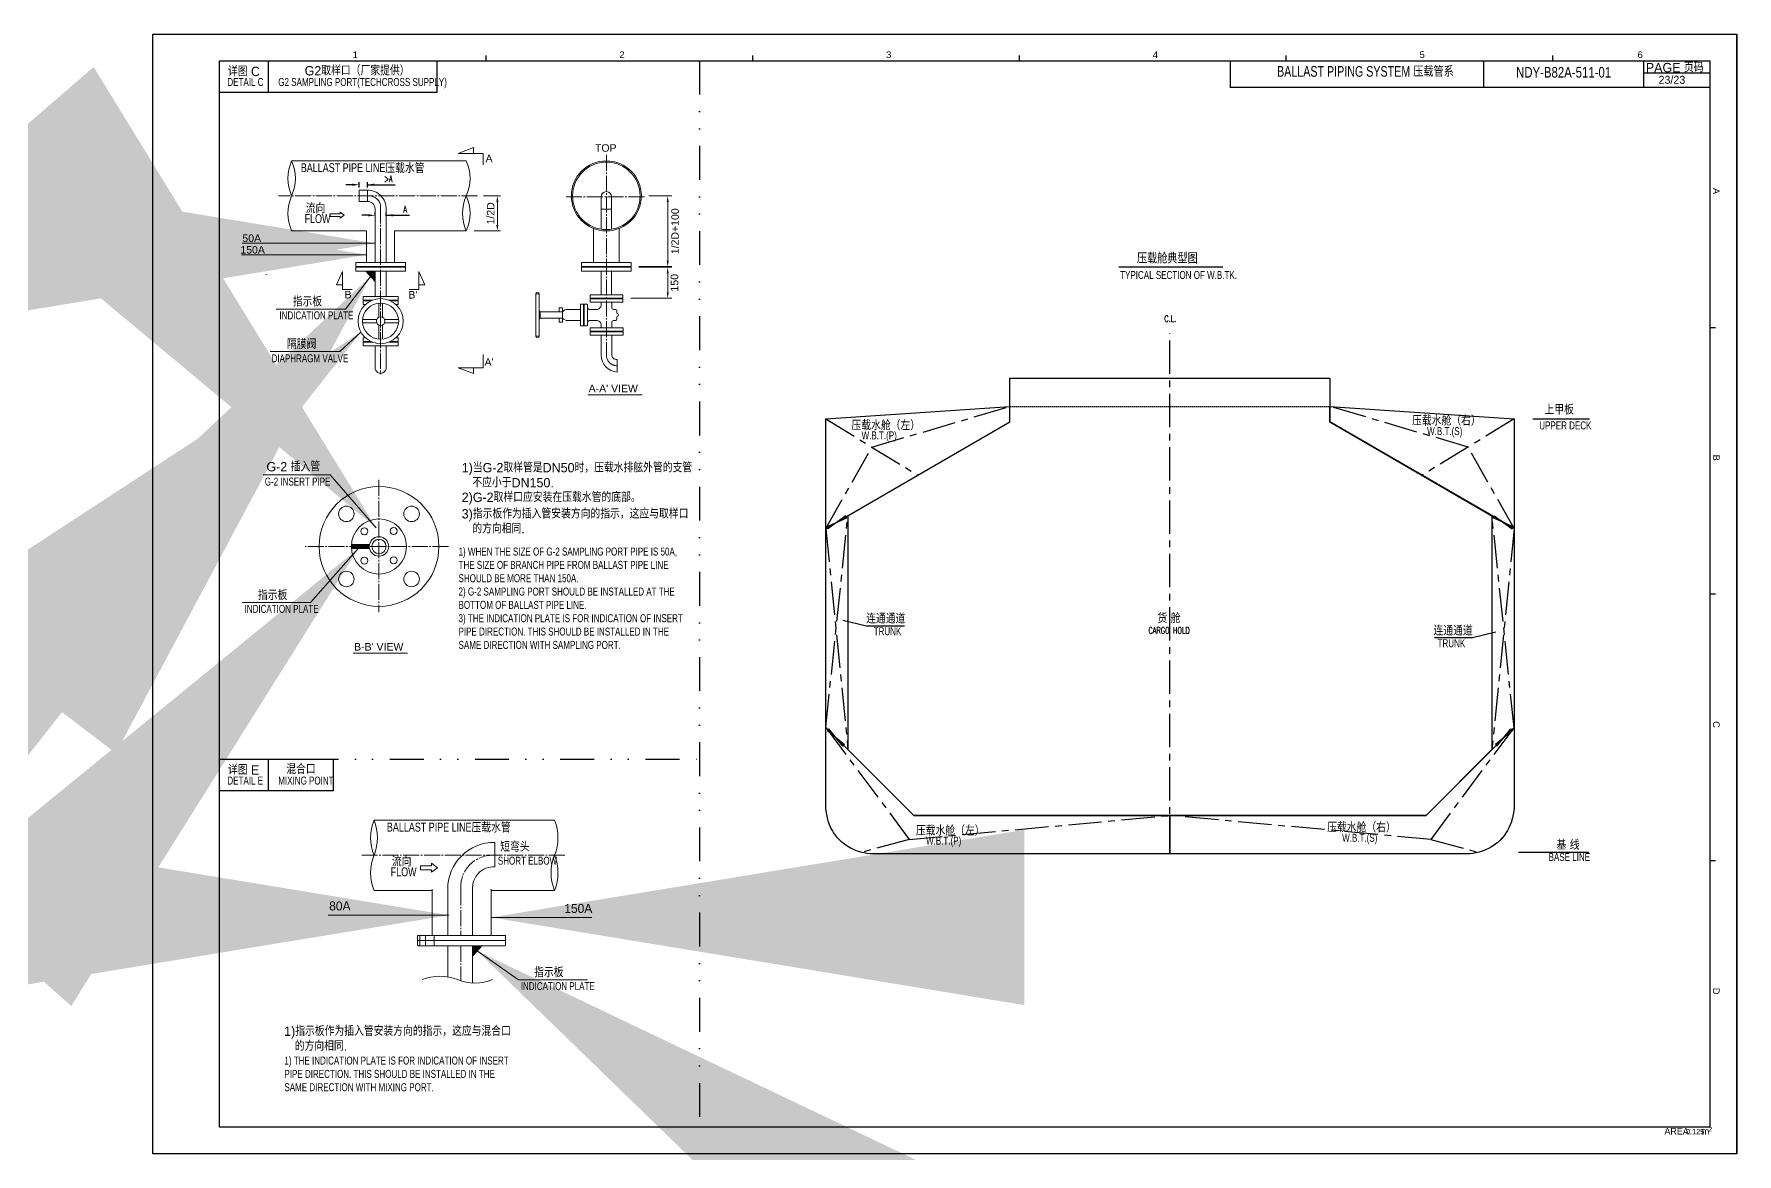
# Model space of a CAD drawing. Header units: inches. Extents: x 10682 to 13289, y -2771 to -1885.
# Drawn here: x 12651 to 13289, y -2305 to -1885 of the extents above; entities that cross this region are included whole.
import ezdxf
from ezdxf.enums import TextEntityAlignment as Align

# ---------------------------------------------------------------- set-up
doc = ezdxf.new("R2010")
doc.units = ezdxf.units.IN
doc.header["$MEASUREMENT"] = 0
for name, pattern in [('C', [26, 20, -2, 2, -2]), ('C_DASHED_L', [0.375, 0.25, -0.125]), ('CENTER', [2, 1.25, -0.25, 0.25, -0.25]), ('DIVIDE', [31.75, 12.7, -6.35, 0, -6.35, 0, -6.35])]:
    doc.linetypes.add(name, pattern=pattern)
for name, color, linetype in [('0.3 Text', 7, 'Continuous'), ('Backdrop', 9, 'Continuous'), ('PIPE', 7, 'Continuous'), ('text', 2, 'Continuous'), ('Text E', 7, 'Continuous'), ('粗实线', 3, 'Continuous'), ('细实线', 7, 'Continuous')]:
    doc.layers.add(name, color=color, linetype=linetype)
for name, color, linetype, lineweight in [('0.5 Dim', 1, 'Continuous', 9), ('1.1 Y_Pipe', 7, 'Continuous', 13), ('1.9 Arrow', 1, 'Continuous', 9)]:
    doc.layers.add(name, color=color, linetype=linetype, lineweight=lineweight)
doc.layers.add('2.2 Ballast water line', color=7, linetype='Continuous', true_color=0x1b21e4)
doc.styles.add('HZDX', font='romans.shx', dxfattribs={"width": 0.9, "bigfont": 'HZDX.SHX'})
doc.styles.add('SimSun', font='Simtxt.shx', dxfattribs={"width": 0.75, "bigfont": 'HZDX.SHX'})
doc.styles.add('st1', font='short.shx', dxfattribs={"bigfont": 'hzdxf.shx'})
doc.styles.get("Standard").update_dxf_attribs({"font": 'arial.ttf'})
doc.styles.add('Sumec', font='Romans', dxfattribs={"width": 0.7, "bigfont": 'hzD.shx'})
doc.dimstyles.new('Iso-1', dxfattribs={"dimtxt": 2.5, "dimasz": 2.5, "dimexe": 1, "dimexo": 1, "dimgap": 1, "dimtad": 1, "dimdec": 0, "dimzin": 0, "dimdsep": 46, "dimtxsty": 'Sumec', "dimcen": 0, "dimclrd": 1, "dimclre": 1, "dimclrt": 4, "dimadec": 0, "dimazin": 0, "dimtfac": 1, "dimtdec": 4, "dimtix": 1, "dimtofl": 0, "dimtmove": 1, "dimatfit": 3, "dimfxl": 0, "dimtolj": 1, "dimtzin": 0, "dimlwd": -1, "dimlwe": -1, "dimarcsym": 0})
doc.dimstyles.new('TC50', dxfattribs={"dimtxt": 250, "dimasz": 200, "dimexe": 100, "dimexo": 100, "dimgap": 100, "dimtad": 1, "dimtoh": 1, "dimdec": 0, "dimrnd": 0.0005, "dimzin": 9, "dimdsep": 46, "dimtxsty": 'Standard', "dimcen": -3.5, "dimclrd": 1, "dimclre": 1, "dimazin": 2, "dimtfac": 0.6, "dimtdec": 0, "dimtmove": 0, "dimatfit": 3, "dimfxl": 0, "dimtolj": 1, "dimlwd": 15, "dimlwe": 15, "dimarcsym": 0})
pattern_1 = [(45, (-71548.5411119, -10297.8831283), (-0.00104892630653, 0.00104892630653), [])]

# ---------------------------------------------------------------- blocks, each defined once
blk = doc.blocks.new('*D71')
at = {"color": 1, "transparency": 16777216}
for p, q in [((12775.86, -1952.62), (12773.36, -1952.62)), ((12778.36, -1952.81), (12778.36, -1951.62)), ((12782.57, -1952.81), (12782.57, -1951.62)), ((12782.57, -1952.62), (12791.31, -1952.62)), ((12785.07, -1952.62), (12787.57, -1952.62))]:
    blk.add_line(p, q, dxfattribs=at)
for points in [[(12775.86, -1953.04), (12775.86, -1952.2), (12778.36, -1952.62)], [(12785.07, -1952.2), (12785.07, -1953.04), (12782.57, -1952.62)]]:
    blk.add_solid(points, dxfattribs=at)
at = {"layer": 'Defpoints', "color": 0, "transparency": 16777216}
for p in [(12782.57, -1952.62), (12778.36, -1953.81), (12782.57, -1953.81)]:
    blk.add_point(p, dxfattribs=at)
at = {"color": 4, "transparency": 16777216, "insert": (12789.64, -1950.37), "char_height": 2.5, "attachment_point": 5, "style": 'Sumec'}
blk.add_mtext('\\A1;\\A1;A', dxfattribs=at)
blk = doc.blocks.new('*D72')
at = {"color": 1, "transparency": 16777216}
for p, q in [((12772.38, -1942.22), (12772.38, -1940.15)), ((12775.59, -1942.22), (12775.59, -1940.15)), ((12769.88, -1941.15), (12767.38, -1941.15)), ((12775.59, -1941.15), (12785.89, -1941.15)), ((12778.09, -1941.15), (12780.59, -1941.15))]:
    blk.add_line(p, q, dxfattribs=at)
for points in [[(12769.88, -1941.56), (12769.88, -1940.73), (12772.38, -1941.15)], [(12778.09, -1940.73), (12778.09, -1941.56), (12775.59, -1941.15)]]:
    blk.add_solid(points, dxfattribs=at)
at = {"layer": 'Defpoints', "color": 0, "transparency": 16777216}
for p in [(12772.38, -1943.22), (12775.59, -1941.15), (12775.59, -1943.22)]:
    blk.add_point(p, dxfattribs=at)
at = {"color": 4, "transparency": 16777216, "insert": (12783.34, -1938.9), "char_height": 2.5, "attachment_point": 5, "style": 'Sumec'}
blk.add_mtext('\\A1;\\A1;>A', dxfattribs=at)
blk = doc.blocks.new('A2')
for p, q in [((0, 0), (0, 420)), ((0, 420), (594, 420)), ((594, 0), (594, 420)), ((125, 410), (125, 412)), ((225, 410), (225, 412)), ((325, 410), (325, 412)), ((425, 410), (425, 412)), ((525, 410), (525, 412)), ((584, 310), (586, 310)), ((584, 210), (586, 210)), ((584, 110), (586, 110)), ((594, 0), (0, 0))]:
    blk.add_line(p, q)
at = {"color": 5}
for p, q in [((25, 10), (25, 410)), ((25, 410), (584, 410)), ((584, 10), (584, 410)), ((584, 10), (25, 10))]:
    blk.add_line(p, q, dxfattribs=at)
for s, p in [('1', (75, 411)), ('2', (175, 411)), ('3', (275, 411)), ('4', (375, 411)), ('5', (475, 411)), ('6', (556.75, 411))]:
    blk.add_text(s, height=2.5).set_placement(p)
for s, p in [('A', (585, 362.28)), ('B', (585, 262.28)), ('C', (585, 162.28)), ('D', (585, 62.28))]:
    blk.add_text(s, height=2.5, rotation=270).set_placement(p)
at = {"color": 2, "style": 'st1'}
for s, height, p in [('AREA:', 2.5, (566.82, 7.28)), ('m', 2.5, (580.81, 7.28)), ('2', 1.8, (583.31, 8.34))]:
    blk.add_text(s, height=height, dxfattribs=at).set_placement(p)
at = {"color": 0, "style": 'st1'}
blk.add_text('0.125', height=2, dxfattribs=at).set_placement((574.85, 7.36))
blk = doc.blocks.new('A3图框')
at = {"ltscale": 5}
blk.add_lwpolyline([(-562.29, -4946.17), (31.71, -4946.17), (31.71, -5366.17), (-562.29, -5366.17)], close=True, dxfattribs=at)
at = {"layer": '粗实线', "color": 5, "const_width": 0.5}
for points in [[(-158.29, -4956.17), (-158.29, -4966.17), (21.71, -4966.17)], [(-63.29, -4956.17), (-63.29, -4966.17)], [(-3.29, -4956.17), (-3.29, -4966.17)]]:
    blk.add_lwpolyline(points, dxfattribs=at)
at = {"layer": '细实线'}
blk.add_line((-3.29, -4960.78), (21.71, -4960.78), dxfattribs=at)
at = {"color": 2}
blk.add_blockref('A2', (-562.29, -5366.17), dxfattribs=at)
blk.add_blockref('A2', (-562.29, -5366.17), dxfattribs=at)
at = {"color": 7, "insert": (-140.73, -4958.18), "char_height": 4, "width": 78.5836, "attachment_point": 1, "style": 'SimSun'}
blk.add_mtext('BALLAST PIPING SYSTEM {\\W1;压载管系}', dxfattribs=at)
at = {"layer": 'text', "color": 7, "style": 'SimSun', "width": 0.8}
blk.add_text('NDY-B82A-511-01', height=4, dxfattribs=at).set_placement((-33.29, -4960.52), align=Align.MIDDLE_CENTER)
at = {"layer": 'text', "color": 7, "style": 'SimSun'}
blk.add_text('PAGE 页码', height=3.5, dxfattribs=at).set_placement((8.37, -4958.57), align=Align.MIDDLE)
blk = doc.blocks.new('wbs trunk sect.')
at = {"layer": 'Backdrop', "linetype": 'CENTER', "ltscale": 5}
for p, q in [((13521.59, -2127.88), (13521.59, -2030.27)), ((13457.07, -2046.28), (13474.33, -2056.88)), ((13586.11, -2046.28), (13568.85, -2056.88)), ((13457.07, -2104.16), (13461.21, -2064.47)), ((13586.11, -2104.16), (13581.96, -2064.47)), ((13457.07, -2066.88), (13461.21, -2108.3)), ((13586.11, -2066.88), (13581.96, -2108.3)), ((13472.67, -2125.15), (13463.76, -2127.59)), ((13570.5, -2125.15), (13579.41, -2127.59))]:
    blk.add_line(p, q, dxfattribs=at)
at = {"layer": 'Backdrop', "linetype": 'C_DASHED_L'}
blk.add_line((13491.59, -2043.98), (13551.59, -2043.98), dxfattribs=at)
at = {"layer": 'Backdrop'}
for p, q in [((13461.21, -2064.47), (13461.21, -2108.3)), ((13581.96, -2064.47), (13581.96, -2108.3))]:
    blk.add_line(p, q, dxfattribs=at)
for points in [[(13491.59, -2043.98), (13491.59, -2038.68), (13521.59, -2038.68), (13521.59, -2038.68), (13551.59, -2038.68), (13551.59, -2043.98), (13586.11, -2046.28), (13586.11, -2118.64), (13586.09, -2119.27), (13586.03, -2119.88), (13585.94, -2120.5), (13585.81, -2121.12), (13585.65, -2121.73), (13585.6, -2121.88), (13585.39, -2122.44), (13585.14, -2122.98), (13584.86, -2123.51), (13584.64, -2123.88), (13584.3, -2124.36), (13583.93, -2124.83), (13583.88, -2124.88), (13583.47, -2125.31), (13583.03, -2125.72), (13582.84, -2125.88), (13582.36, -2126.24), (13581.86, -2126.57), (13581.33, -2126.87), (13581.31, -2126.88), (13580.76, -2127.14), (13580.19, -2127.36), (13580.14, -2127.38), (13579.55, -2127.56), (13579.28, -2127.63), (13578.99, -2127.69), (13578.39, -2127.79), (13577.78, -2127.86), (13577.16, -2127.88), (13521.59, -2127.88), (13466.01, -2127.88), (13465.39, -2127.86), (13464.78, -2127.79), (13464.18, -2127.69), (13463.89, -2127.63), (13463.62, -2127.56), (13463.03, -2127.38), (13462.98, -2127.36), (13462.41, -2127.14), (13461.86, -2126.88), (13461.84, -2126.87), (13461.31, -2126.57), (13460.81, -2126.24), (13460.33, -2125.88), (13460.14, -2125.72), (13459.7, -2125.31), (13459.29, -2124.88), (13459.24, -2124.83), (13458.87, -2124.36), (13458.53, -2123.88), (13458.31, -2123.51), (13458.03, -2122.98), (13457.78, -2122.44), (13457.57, -2121.88), (13457.52, -2121.73), (13457.36, -2121.12), (13457.23, -2120.5), (13457.14, -2119.88), (13457.08, -2119.27), (13457.07, -2118.64), (13457.07, -2046.28), (13491.59, -2043.98)], [(13491.59, -2043.98), (13491.59, -2038.68), (13521.59, -2038.68), (13521.59, -2038.68), (13551.59, -2038.68), (13551.59, -2043.98), (13551.59, -2046.88), (13581.96, -2064.47)], [(13457.07, -2066.88), (13491.59, -2046.88), (13491.59, -2043.98)], [(13586.11, -2066.88), (13551.59, -2046.88), (13551.59, -2043.98), (13586.11, -2046.28), (13586.11, -2066.88)], [(13457.12, -2104.21), (13457.07, -2104.16), (13457.07, -2066.88), (13457.07, -2066.88)], [(13586.11, -2066.88), (13586.11, -2066.88), (13586.11, -2104.16), (13586.05, -2104.21), (13586.05, -2104.21)], [(13521.59, -2127.88), (13466.01, -2127.88), (13465.39, -2127.86), (13464.78, -2127.79), (13464.18, -2127.69), (13463.89, -2127.63), (13463.62, -2127.56), (13463.03, -2127.38), (13462.98, -2127.36), (13462.41, -2127.14), (13461.86, -2126.88), (13461.84, -2126.87), (13461.31, -2126.57), (13460.81, -2126.24), (13460.33, -2125.88), (13460.14, -2125.72), (13459.7, -2125.31), (13459.29, -2124.88), (13459.24, -2124.83), (13458.87, -2124.36), (13458.53, -2123.88), (13458.31, -2123.51), (13458.03, -2122.98), (13457.78, -2122.44), (13457.57, -2121.88), (13457.52, -2121.73), (13457.36, -2121.12), (13457.23, -2120.5), (13457.14, -2119.88), (13457.08, -2119.27), (13457.07, -2118.64), (13457.07, -2104.16), (13457.12, -2104.21), (13457.12, -2104.21)], [(13457.07, -2104.16), (13473.59, -2120.68), (13521.59, -2120.68), (13521.59, -2127.88)], [(13521.59, -2127.88), (13521.59, -2120.68), (13569.59, -2120.68), (13586.11, -2104.16)], [(13586.05, -2104.21), (13586.11, -2104.16), (13586.11, -2118.64), (13586.09, -2119.27), (13586.03, -2119.88), (13585.94, -2120.5), (13585.81, -2121.12), (13585.65, -2121.73), (13585.6, -2121.88), (13585.39, -2122.44), (13585.14, -2122.98), (13584.86, -2123.51), (13584.64, -2123.88), (13584.3, -2124.36), (13583.93, -2124.83), (13583.88, -2124.88), (13583.47, -2125.31), (13583.03, -2125.72), (13582.84, -2125.88), (13582.36, -2126.24), (13581.86, -2126.57), (13581.33, -2126.87), (13581.31, -2126.88), (13580.76, -2127.14), (13580.19, -2127.36), (13580.14, -2127.38), (13579.55, -2127.56), (13579.28, -2127.63), (13578.99, -2127.69), (13578.39, -2127.79), (13577.78, -2127.86), (13577.16, -2127.88), (13521.59, -2127.88)], [(13581.96, -2108.3), (13569.59, -2120.68), (13521.59, -2120.68), (13473.59, -2120.68), (13461.21, -2108.3)]]:
    blk.add_lwpolyline(points, dxfattribs=at)
at = {"layer": 'Backdrop', "linetype": 'CENTER', "ltscale": 5}
for points in [[(13457.07, -2066.88), (13465.7, -2051.58), (13491.59, -2043.98)], [(13586.11, -2066.88), (13577.48, -2051.58), (13551.59, -2043.98)], [(13457.07, -2104.16), (13457.07, -2104.16), (13457.12, -2104.21), (13472.67, -2125.15), (13521.59, -2120.68)], [(13586.11, -2104.16), (13586.11, -2104.16), (13586.05, -2104.21), (13570.5, -2125.15), (13521.59, -2120.68)]]:
    blk.add_lwpolyline(points, dxfattribs=at)
at = {"layer": 'Backdrop'}
for points in [[(13457.21, -2066.56), (13461, -2064.83), (13460.8, -2064.48), (13457.42, -2066.91)], [(13585.96, -2066.56), (13582.17, -2064.83), (13582.37, -2064.48), (13585.75, -2066.91)], [(13457.36, -2104.74), (13460.58, -2107.38), (13460.29, -2107.67), (13457.65, -2104.45)], [(13585.81, -2104.74), (13582.59, -2107.38), (13582.88, -2107.67), (13585.52, -2104.45)]]:
    blk.add_lwpolyline(points, close=True, dxfattribs=at)

msp = doc.modelspace()

# ---------------------------------------------------------------- hatches: boundary and pattern name
at = {"layer": '1.1 Y_Pipe', "ltscale": 30}
h = msp.add_hatch(dxfattribs=at)
h.set_pattern_fill('ANSI31', color=2, scale=0.011867)
h.set_pattern_definition([(45, (-71383.6877997, -10190.6835288), (-0.00104892630653, 0.00104892630653), [])])
h.paths.add_polyline_path([(12778.36, -1973.6), (12774.89, -1973.6), (12778.36, -1977.5)])
h = msp.add_hatch(dxfattribs=at)
h.set_pattern_fill('ANSI31', color=256, scale=0.011867)
h.set_pattern_definition(pattern_1)
h.paths.add_polyline_path([(12770.5, -2076.02), (12769.72, -2076.02), (12769.72, -2076.81), (12770.5, -2076.81)])
h.paths.add_polyline_path([(12770.5, -2076.81), (12769.72, -2076.81), (12769.72, -2077.6), (12770.5, -2077.6)])
h = msp.add_hatch(dxfattribs=at)
h.set_pattern_fill('ANSI31', color=256, scale=0.011867)
h.set_pattern_definition(pattern_1)
h.paths.add_polyline_path([(12776.29, -2076.02), (12770.5, -2076.02), (12770.5, -2076.81), (12776.2, -2076.81, -0.05456)])
h.paths.add_polyline_path([(12776.2, -2076.81), (12770.5, -2076.81), (12770.5, -2077.6), (12776.29, -2077.6, -0.054677)])
h = msp.add_hatch(dxfattribs=at)
h.set_pattern_fill('ANSI31', color=2, scale=0.011742)
h.set_pattern_definition([(45, (-70788.8274421, -10338.7155031), (-0.001037855978087, 0.001037855978087), [])])
h.paths.add_polyline_path([(12818.36, -2226.57), (12814.92, -2226.57), (12814.92, -2230.43)])

# ---------------------------------------------------------------- linework, layer by layer
at = {"color": 3}
for p, q in [((12738.39, -1906.52), (12738.39, -1894.64)), ((12738.39, -2168.5), (12738.39, -2156.63))]:
    msp.add_line(p, q, dxfattribs=at)
at = {"color": 4, "linetype": 'DIVIDE'}
for p, q in [((12900.01, -1894.64), (12900.01, -2294.64)), ((12720.01, -2156.63), (12900.01, -2156.63))]:
    msp.add_line(p, q, dxfattribs=at)
at = {"color": 7}
msp.add_line((13207.06, -2191.44), (13233.52, -2191.44), dxfattribs=at)
at = {"color": 3}
for points in [[(12720.01, -1894.64), (12801.58, -1894.64), (12801.58, -1906.52), (12720.01, -1906.52)], [(12720.01, -2156.63), (12762.61, -2156.63), (12762.61, -2168.5), (12720.01, -2168.5)]]:
    msp.add_lwpolyline(points, close=True, dxfattribs=at)
at = {"color": 7, "linetype": 'Continuous'}
msp.add_lwpolyline([(13096.27, -1972.07), (13057.21, -1972.07)], dxfattribs=at)
msp.add_lwpolyline([(13212.53, -2028.91), (13233.72, -2028.91)])
at = {"color": 7}
for points in [[(12953.82, -2104.4), (12962.62, -2106.63), (12976.91, -2106.63)], [(13198.64, -2108.9), (13189.83, -2111.13), (13175.55, -2111.13)]]:
    msp.add_lwpolyline(points, dxfattribs=at)
at = {"layer": '0.5 Dim', "linetype": 'C', "ltscale": 0.3}
for p, q in [((12865.09, -1929.95), (12865.1, -2004.96)), ((12816.8, -1945.33), (12742.11, -1945.33)), ((12879.35, -1945.7), (12849.98, -1945.7)), ((12780.46, -1949.63), (12780.46, -2012.16)), ((12779.84, -2051.84), (12779.84, -2101.51)), ((12805.94, -2076.81), (12752.19, -2076.81)), ((12849.54, -2192.63), (12773.41, -2192.63)), ((12810.5, -2226.57), (12810.5, -2239.72))]:
    msp.add_line(p, q, dxfattribs=at)
at = {"layer": '0.5 Dim', "lineweight": 9}
for p, q in [((12819.05, -1945.33), (12825.35, -1945.33)), ((12881.04, -1945.33), (12889.68, -1945.33)), ((12824.22, -1947.59), (12824.22, -1956.19)), ((12888.1, -1947.59), (12888.1, -1969.59)), ((12815.55, -1958.45), (12825.35, -1958.45)), ((12877.24, -1971.84), (12889.68, -1971.84)), ((12877.24, -1972.12), (12889.68, -1972.12)), ((12888.1, -1974.38), (12888.1, -1981.44)), ((12874.28, -1983.69), (12889.68, -1983.69))]:
    msp.add_line(p, q, dxfattribs=at)
at = {"layer": '0.5 Dim', "linetype": 'C', "ltscale": 0.3}
msp.add_lwpolyline([(12823.24, -2192.63, 0.456234), (12810.5, -2205.38), (12810.5, -2222.65)], format="xyb", dxfattribs=at)
at = {"layer": '0.5 Dim', "color": 1, "linetype": 'C', "ltscale": 2}
for centre, radius, start, end in [((12776.17, -1949.63), 4.3, 0, 90), ((12869.12, -2005.03), 4.01, 180, 270.75021)]:
    msp.add_arc(centre, radius, start, end, dxfattribs=at)
at = {"layer": '0.5 Dim'}
for points in [[(12823.84, -1947.59), (12824.6, -1947.59), (12824.22, -1945.33)], [(12888.48, -1947.59), (12887.73, -1947.59), (12888.1, -1945.34)], [(12823.84, -1956.19), (12824.6, -1956.19), (12824.22, -1958.45)], [(12888.48, -1969.59), (12887.73, -1969.59), (12888.1, -1971.85)], [(12888.48, -1974.38), (12887.73, -1974.38), (12888.1, -1972.13)], [(12888.48, -1981.44), (12887.73, -1981.44), (12888.1, -1983.7)]]:
    msp.add_solid(points, dxfattribs=at)
at = {"layer": '1.1 Y_Pipe'}
for p, q in [((12812.58, -1932.2), (12747.09, -1932.2)), ((12772.39, -1947.43), (12772.38, -1943.22)), ((12775.81, -1943.22), (12772.38, -1943.22)), ((12775.56, -1947.43), (12775.56, -1943.22)), ((12863.11, -1957.72), (12863.11, -1945.64)), ((12867.07, -1957.72), (12867.07, -1945.69)), ((12775.62, -1947.43), (12772.39, -1947.43)), ((12778.36, -1950.15), (12778.36, -1970.35)), ((12782.57, -1950.09), (12782.57, -1970.35)), ((12863.11, -1950.31), (12867.07, -1950.31)), ((12775.19, -1958.45), (12747.09, -1958.45)), ((12775.19, -1970.35), (12775.19, -1958.45)), ((12812.58, -1958.45), (12785.71, -1958.45)), ((12785.71, -1970.35), (12785.71, -1958.45)), ((12860.3, -1970.35), (12860.3, -1957.55)), ((12869.88, -1970.35), (12869.88, -1957.55)), ((12789.8, -1970.35), (12771.13, -1970.35)), ((12771.13, -1970.35), (12771.13, -1971.65)), ((12771.13, -1973.6), (12771.13, -1972.3)), ((12771.32, -1971.84), (12789.61, -1971.84)), ((12771.32, -1972.12), (12789.61, -1972.12)), ((12789.8, -1970.35), (12789.8, -1971.65)), ((12789.8, -1973.6), (12789.8, -1972.3)), ((12874.44, -1970.35), (12855.77, -1970.35)), ((12855.77, -1970.35), (12855.77, -1971.65)), ((12855.77, -1973.55), (12855.77, -1972.3)), ((12855.95, -1971.84), (12874.25, -1971.84)), ((12855.95, -1972.12), (12874.25, -1972.12)), ((12856.14, -1970.35), (12858.71, -1970.35)), ((12874.07, -1970.35), (12871.49, -1970.35)), ((12874.44, -1970.35), (12874.44, -1971.65)), ((12874.44, -1973.6), (12874.44, -1972.3)), ((12789.8, -1973.6), (12771.13, -1973.6)), ((12778.36, -1973.6), (12778.36, -1983.08)), ((12782.57, -1973.6), (12782.57, -1983.08)), ((12874.44, -1973.6), (12855.77, -1973.55)), ((12863.11, -1982.43), (12863.11, -1973.58)), ((12867.08, -1982.43), (12867.08, -1973.58)), ((12773.86, -1984.69), (12773.86, -1986.04)), ((12773.86, -1984.69), (12776.78, -1984.69)), ((12787.02, -1983.08), (12773.91, -1983.08)), ((12773.91, -1983.08), (12773.91, -1984.44)), ((12773.91, -1984.44), (12777.35, -1984.44)), ((12779.79, -1990.84), (12779.79, -1985.57)), ((12780.46, -1982.91), (12780.46, -1984.61)), ((12781.14, -1990.84), (12781.14, -1985.57)), ((12783.58, -1984.44), (12787.02, -1984.44)), ((12784.15, -1984.69), (12787.07, -1984.69)), ((12787.02, -1984.44), (12787.02, -1983.08)), ((12787.07, -1984.69), (12787.07, -1986.04)), ((12838.65, -1982.09), (12839.91, -1982.09)), ((12838.65, -1982.09), (12838.65, -1997.89)), ((12839.91, -1982.09), (12839.91, -1997.89)), ((12871.22, -1982.43), (12858.98, -1982.43)), ((12858.98, -1982.43), (12858.98, -1983.69)), ((12858.98, -1983.69), (12871.22, -1983.69)), ((12858.98, -1983.94), (12858.98, -1985.2)), ((12858.98, -1983.94), (12871.23, -1983.94)), ((12858.98, -1985.2), (12871.23, -1985.2)), ((12871.23, -1985.2), (12858.98, -1985.2)), ((12871.19, -1983.94), (12859.02, -1983.94)), ((12863.13, -1985.33), (12863.13, -1986.43)), ((12867.11, -1985.48), (12867.11, -1987.26)), ((12871.22, -1983.69), (12871.22, -1982.43)), ((12871.23, -1983.94), (12871.23, -1985.2)), ((12779, -1991.63), (12773.73, -1991.63)), ((12773.86, -1986.04), (12774.77, -1986.04)), ((12781.93, -1991.63), (12787.2, -1991.63)), ((12787.07, -1986.04), (12786.16, -1986.04)), ((12840.31, -1988.84), (12839.91, -1988.39)), ((12840.31, -1991.14), (12839.91, -1991.6)), ((12840.31, -1988.84), (12848.59, -1988.84)), ((12840.31, -1988.84), (12840.31, -1991.14)), ((12840.31, -1991.14), (12848.59, -1991.14)), ((12847.41, -1987.26), (12847.41, -1988.84)), ((12847.41, -1987.26), (12848.59, -1987.26)), ((12847.41, -1991.14), (12847.41, -1992.72)), ((12848.59, -1987.26), (12848.59, -1992.72)), ((12850.66, -1987.89), (12855.39, -1987.89)), ((12850.66, -1992.09), (12855.39, -1992.09)), ((12855.39, -1985.93), (12855.39, -1989.99)), ((12855.39, -1985.93), (12858, -1985.93)), ((12855.39, -1994.05), (12855.39, -1989.99)), ((12856.58, -1994.05), (12856.58, -1985.93)), ((12856.82, -1994.05), (12856.82, -1985.93)), ((12858, -1994.05), (12858, -1985.93)), ((12858.64, -1987.89), (12861.74, -1987.89)), ((12858.64, -1992.1), (12861.74, -1992.1)), ((12867.74, -1987.89), (12868.29, -1987.89)), ((12867.74, -1992.1), (12868.29, -1992.1)), ((12869.08, -1988.64), (12869.08, -1989.29)), ((12869.08, -1991.35), (12869.08, -1990.69)), ((12869.47, -1990.3), (12869.47, -1989.69)), ((12779, -1992.98), (12773.73, -1992.98)), ((12779.79, -1993.77), (12779.79, -1999.04)), ((12781.14, -1993.77), (12781.14, -1999.04)), ((12781.93, -1992.98), (12787.2, -1992.98)), ((12838.65, -1997.89), (12839.91, -1997.89)), ((12847.41, -1992.72), (12848.59, -1992.72)), ((12855.39, -1994.05), (12858, -1994.05)), ((12871.37, -1994.78), (12859.05, -1994.78)), ((12859.05, -1996.05), (12859.05, -1994.78)), ((12871.37, -1994.78), (12859.05, -1994.78)), ((12859.05, -1996.05), (12871.37, -1996.05)), ((12859.05, -1996.27), (12871.38, -1996.27)), ((12859.05, -1997.53), (12859.05, -1996.27)), ((12871.38, -1997.53), (12859.05, -1997.53)), ((12871.13, -1996.05), (12859.28, -1996.05)), ((12863.13, -1994.65), (12863.13, -1993.56)), ((12863.18, -2004.96), (12863.18, -1997.53)), ((12867.11, -1994.5), (12867.11, -1992.73)), ((12867.14, -2004.96), (12867.14, -1997.53)), ((12871.37, -1996.05), (12871.37, -1994.78)), ((12871.38, -1996.27), (12871.38, -1997.53)), ((12773.86, -1999.92), (12773.86, -1998.57)), ((12774.77, -1998.57), (12773.86, -1998.57)), ((12776.78, -1999.92), (12773.86, -1999.92)), ((12773.91, -2000.18), (12777.35, -2000.18)), ((12773.91, -2001.53), (12773.91, -2000.18)), ((12787.02, -2001.53), (12773.91, -2001.53)), ((12778.36, -2001.53), (12778.36, -2009.77)), ((12782.57, -2001.53), (12782.57, -2009.77)), ((12783.58, -2000.18), (12787.02, -2000.18)), ((12787.07, -1999.92), (12784.15, -1999.92)), ((12786.16, -1998.57), (12787.07, -1998.57)), ((12787.02, -2000.18), (12787.02, -2001.53)), ((12787.07, -1999.92), (12787.07, -1998.57)), ((12869.17, -2006.65), (12868.78, -2006.65)), ((12869.17, -2006.65), (12869.17, -2011.43)), ((12845.65, -2179.43), (12778, -2179.43)), ((12823.24, -2196.94), (12823.24, -2187.78)), ((12799.75, -2205.81), (12778, -2205.81)), ((12799.75, -2205.38), (12799.75, -2222.65)), ((12805.64, -2222.65), (12805.64, -2205.38)), ((12814.92, -2222.65), (12814.92, -2205.38)), ((12821.87, -2205.38), (12821.87, -2222.65)), ((12845.65, -2205.81), (12821.87, -2205.81)), ((12794.32, -2222.87), (12794.32, -2226.35)), ((12827.3, -2224.61), (12794.32, -2224.61)), ((12794.53, -2222.65), (12827.08, -2222.65)), ((12794.53, -2226.57), (12827.08, -2226.57)), ((12795.19, -2222.65), (12795.19, -2226.57)), ((12796.22, -2222.54), (12796.22, -2222.65)), ((12797.26, -2222.65), (12797.26, -2226.57)), ((12800.58, -2222.65), (12800.58, -2226.57)), ((12805.65, -2238.23), (12805.64, -2226.57)), ((12814.85, -2240.53), (12814.92, -2226.57)), ((12814.93, -2233.12), (12814.92, -2226.57)), ((12827.3, -2226.35), (12827.3, -2222.87))]:
    msp.add_line(p, q, dxfattribs=at)
at = {"layer": '1.1 Y_Pipe', "color": 2, "ltscale": 30}
msp.add_line((12774.89, -1973.6), (12778.36, -1977.5), dxfattribs=at)
at = {"layer": '1.1 Y_Pipe', "ltscale": 30}
for p, q in [((12858.11, -2019.97), (12878.52, -2019.97)), ((12770.16, -2116.85), (12790.58, -2116.85))]:
    msp.add_line(p, q, dxfattribs=at)
at = {"layer": '1.1 Y_Pipe', "color": 2}
msp.add_line((12818.36, -2226.57), (12814.92, -2230.43), dxfattribs=at)
at = {"layer": '1.1 Y_Pipe', "color": 3, "ltscale": 30}
for points in [[(12769.72, -2076.81), (12769.72, -2076.02), (12776.29, -2076.02)], [(12769.72, -2076.81), (12769.72, -2077.6), (12776.29, -2077.6)]]:
    msp.add_lwpolyline(points, dxfattribs=at)
at = {"layer": '1.1 Y_Pipe'}
for centre, radius in [((12865.09, -1945.33), 13.12), ((12865.09, -1945.33), 12.66), ((12780.46, -1992.31), 8.46), ((12780.46, -1992.31), 6.77), ((12780.46, -1992.31), 1.61), ((12779.85, -2076.81), 22.46), ((12767.62, -2064.59), 2.91), ((12792.07, -2064.59), 2.91), ((12779.84, -2076.81), 10.34), ((12774.34, -2071.11), 1.31), ((12785.34, -2071.01), 1.31), ((12774.34, -2082.12), 1.31), ((12785.34, -2082.01), 1.31), ((12767.62, -2089.03), 2.91), ((12792.07, -2089.03), 2.91)]:
    msp.add_circle(centre, radius, dxfattribs=at)
for centre, radius, start, end in [((12761.76, -1938.76), 16.07, 155.90927, 204.09073), ((12732.42, -1938.76), 16.07, 335.90927, 24.09073), ((12797.91, -1938.76), 16.07, 335.90927, 24.09073), ((12761.76, -1951.89), 16.07, 155.90927, 204.09073), ((12775.59, -1950.2), 6.98, 359.03671, 91.92163), ((12827.25, -1951.89), 16.07, 155.90927, 204.09073), ((12797.91, -1951.88), 16.07, 335.90927, 24.09073), ((12865.09, -1945.7), 1.98, 0, 180), ((12775.6, -1950.19), 2.76, 359.28041, 90.28217), ((12771.32, -1971.65), 0.186, 180, 270), ((12855.95, -1971.65), 0.186, 180, 270), ((12839.28, -1982.09), 0.632, 0, 180), ((12862.97, -1985.36), 0.16, 9.86249, 95.68942), ((12867.47, -1985.58), 0.377, 84.55767, 165.52278), ((12850.53, -1990.34), 2.45, 87.10117, 142.25325), ((12850.53, -1989.64), 2.45, 217.74675, 272.89883), ((12858.78, -1987.1), 0.798, 192.4877, 259.82218), ((12858.78, -1992.88), 0.798, 100.17782, 167.5123), ((12861.4, -1986.17), 1.75, 281.3158, 351.73037), ((12861.4, -1993.81), 1.75, 8.26963, 78.6842), ((12867.74, -1987.26), 0.632, 180, 270), ((12867.74, -1992.73), 0.632, 90, 180), ((12868.29, -1988.68), 0.79, 0, 90), ((12868.29, -1991.31), 0.79, 270, 0), ((12869.08, -1989.69), 0.395, 0, 90), ((12869.08, -1990.3), 0.395, 270, 0), ((12839.28, -1997.89), 0.632, 180, 0), ((12862.97, -1994.62), 0.16, 264.31058, 350.13751), ((12867.47, -1994.41), 0.377, 194.47722, 275.44233), ((12780.46, -2009.77), 2.1, 179.99985, 0), ((12869.59, -2005.03), 6.4, 180, 266.25344), ((12868.77, -2005.03), 1.62, 180, 270.54841), ((12779.84, -2076.81), 3.64, 90.01329, 270.01329), ((12779.84, -2076.81), 2.7, 90.01329, 270.01329), ((12779.84, -2076.81), 3.64, 270.00665, 90.00269), ((12779.84, -2076.81), 2.7, 270.00665, 90.00269), ((12794.22, -2186.03), 17.51, 157.85746, 202.14254), ((12761.78, -2186.03), 17.51, 337.85746, 22.14254), ((12829.43, -2186.03), 17.51, 337.85746, 22.14254), ((12823.12, -2205.26), 17.48, 89.61356, 180.38644), ((12794.16, -2199.22), 17.45, 157.82061, 202.17939), ((12861.82, -2199.22), 17.45, 157.82061, 202.17939), ((12829.49, -2199.22), 17.45, 337.82061, 22.17939), ((12822.86, -2204.89), 7.96, 87.29057, 183.5066), ((12794.53, -2222.87), 0.218, 90, 180), ((12794.53, -2226.35), 0.218, 180, 270), ((12827.08, -2222.87), 0.218, 0, 90), ((12827.08, -2226.35), 0.218, 270, 0), ((12802.64, -2255.48), 17.51, 67.85746, 112.14254), ((12815.83, -2223.1), 17.45, 247.82061, 292.17939)]:
    msp.add_arc(centre, radius, start, end, dxfattribs=at)
at = {"layer": '1.1 Y_Pipe', "extrusion": (0, 0, -1)}
for centre in [(12771.32, -1972.3), (12855.95, -1972.3)]:
    msp.add_ellipse(centre, major_axis=(0.131, 0.131), ratio=1, start_param=3.926991, end_param=5.497787, dxfattribs=at)
at = {"layer": '1.1 Y_Pipe'}
for centre, major_axis in [((12789.61, -1971.65), (0.131, 0.131)), ((12789.61, -1972.3), (-0.131, 0.131)), ((12874.25, -1971.65), (0.131, 0.131)), ((12874.25, -1972.3), (-0.131, 0.131))]:
    msp.add_ellipse(centre, major_axis=major_axis, ratio=1, start_param=3.926991, end_param=5.497787, dxfattribs=at)
at = {"layer": '1.9 Arrow', "color": 3, "ltscale": 30}
for p, q in [((12809.54, -1929.41), (12815.27, -1927.17)), ((12815.27, -1927.17), (12815.27, -1929.41)), ((12818.86, -1929.41), (12809.54, -1929.41)), ((12818.86, -1933.74), (12818.86, -1929.41)), ((12766.21, -1973.74), (12763.97, -1978.73)), ((12763.97, -1978.73), (12766.21, -1978.73)), ((12766.21, -1980.43), (12766.21, -1973.74)), ((12794.73, -1980.43), (12794.73, -1973.74)), ((12794.73, -1973.74), (12796.97, -1978.73)), ((12796.97, -1978.73), (12794.73, -1978.73)), ((12769.81, -1980.43), (12766.21, -1980.43)), ((12794.73, -1980.43), (12791.13, -1980.43)), ((12818.86, -2004.83), (12818.86, -2009.76)), ((12818.86, -2009.76), (12809.54, -2009.76)), ((12809.54, -2009.76), (12815.27, -2012)), ((12815.27, -2012), (12815.27, -2009.76))]:
    msp.add_line(p, q, dxfattribs=at)
at = {"layer": '1.9 Arrow'}
for p, q in [((12761.57, -1953.06), (12761.57, -1952.03)), ((12765.26, -1952.03), (12761.57, -1952.03)), ((12765.26, -1953.06), (12761.57, -1953.06)), ((12765.26, -1952.03), (12765.26, -1951.43)), ((12766.74, -1952.54), (12765.26, -1951.43)), ((12765.26, -1953.65), (12766.74, -1952.54)), ((12765.26, -1953.65), (12765.26, -1953.06)), ((12799.59, -2196.53), (12799.59, -2195.63)), ((12801.84, -2197.31), (12799.59, -2195.63)), ((12795.43, -2198.1), (12795.43, -2196.53)), ((12799.59, -2196.53), (12795.43, -2196.53)), ((12799.59, -2198.1), (12795.43, -2198.1)), ((12799.59, -2199), (12801.84, -2197.31)), ((12799.59, -2199), (12799.59, -2198.1))]:
    msp.add_line(p, q, dxfattribs=at)
at = {"layer": '2.2 Ballast water line', "linetype": 'Continuous', "ltscale": 30}
msp.add_circle((12737.71, -1974.88, -15.81), 0.008, dxfattribs=at)

# ---------------------------------------------------------------- block references
at = {"color": 2}
msp.add_blockref('A3图框', (13257.3, 3061.54), dxfattribs=at)
at = {"color": 3, "xscale": 2, "yscale": 2, "zscale": 2}
msp.add_blockref('wbs trunk sect.', (-13966.76, 2063.64), dxfattribs=at)

# ---------------------------------------------------------------- texts
at = {"color": 2, "linetype": 'Continuous', "style": 'SimSun'}
for s, height, p in [('G2取样口（厂家提供）', 3.5, (12751.97, -1900.14)), ('详图 C', 3.5, (12723.19, -1900.41)), ('压载舱典型图', 4, (13064.04, -1970.69)), ('1)当G-2取样管是DN50时，压载水排舷外管的支管', 3.5, (12810.86, -2049.01)), ('不应小于DN150.', 3.5, (12814.84, -2054.62)), ('2)G-2取样口应安装在压载水管的底部。', 3.5, (12810.86, -2060.11)), ('3)指示板作为插入管安装方向的指示，这应与取样口', 3.5, (12810.86, -2066.31)), ('的方向相同.', 3.5, (12814.84, -2071.89)), ('详图 E', 3.5, (12723.19, -2162.4)), ('混合口', 3.5, (12745.08, -2162.13)), ('1)指示板作为插入管安装方向的指示，这应与混合口', 3.5, (12744.28, -2260.34)), ('的方向相同.', 3.5, (12748.25, -2265.92))]:
    msp.add_text(s, height=height, dxfattribs=at).set_placement(p)
at = {"color": 7, "linetype": 'Continuous', "style": 'SimSun'}
for s, p in [('压载水管', (12782.22, -1936.77)), ('流向', (12752.36, -1951.81)), ('压载水管', (12814.51, -2184.07)), ('短弯头', (12825.28, -2191.24)), ('流向', (12784.65, -2196.79))]:
    msp.add_text(s, height=3.5, dxfattribs=at).set_placement(p)
at = {"color": 1, "linetype": 'Continuous', "style": 'SimSun'}
for s, p in [('指示板', (12747.52, -1986.8, 0.62)), ('隔膜阀', (12745.34, -2002.75, -57.77)), ('G-2 插入管', (12737.64, -2048.65, 0.62)), ('指示板', (12734.46, -2096.86, 0.62)), ('指示板', (12838.01, -2238.35))]:
    msp.add_text(s, height=3.5, dxfattribs=at).set_placement(p)
at = {"color": 2, "style": 'SimSun'}
for s, p in [('上甲板', (13222.36, -2027.31)), ('基 线', (13225.7, -2190.55))]:
    msp.add_text(s, height=3.5, dxfattribs=at).set_placement(p, align=Align.CENTER)
at = {"color": 2, "linetype": 'Continuous', "style": 'SimSun'}
for s, p in [('压载水舱（左）', (12969.85, -2031.46)), ('压载水舱（右）', (13180.07, -2029.7)), ('连通通道', (12969.87, -2103.93)), ('货 舱', (13076.06, -2103.76)), ('连通通道', (13182.58, -2108.44)), ('压载水舱（左）', (12994.03, -2183.45)), ('压载水舱（右）', (13148.22, -2182.22))]:
    msp.add_text(s, height=3.5, dxfattribs=at).set_placement(p, align=Align.MIDDLE_CENTER)
at = {"layer": '0.3 Text', "style": 'SimSun', "width": 0.75}
for s, height, p in [('BALLAST PIPE LINE', 3.3465, (12750.53, -1936.43)), ('BALLAST PIPE LINE', 3.3465, (12782.82, -2183.74)), ('SHORT ELBOW', 3, (12824.41, -2196.15))]:
    msp.add_text(s, height=height, dxfattribs=at).set_placement(p)
at = {"layer": '0.3 Text', "width": 0.95}
for s, p in [('80A', (12761.17, -2213.31)), ('150A', (12849.32, -2214.25))]:
    msp.add_text(s, height=3.385, dxfattribs=at).set_placement(p)
at = {"layer": '0.3 Text', "attachment_point": 9}
for s, insert, char_height in [('\\A1;TOP', (12868.92, -1928.82), 2.818), ("\\A1;A-A' VIEW", (12876.93, -2018.98), 2.8185), ("\\A1;B-B' VIEW", (12788.99, -2115.86), 2.8185)]:
    msp.add_mtext(s, dxfattribs=dict(at, insert=insert, char_height=char_height))
at = {"layer": '0.3 Text', "color": 3, "char_height": 2.818, "attachment_point": 5}
for s, insert in [('\\A1;A', (12821.12, -1931.29)), ('\\A1;B', (12768.25, -1982.36)), ("\\A1;B'", (12792.54, -1982.42)), ("\\A1;A'", (12821.12, -2007.63))]:
    msp.add_mtext(s, dxfattribs=dict(at, insert=insert))
at = {"layer": '0.3 Text', "char_height": 3.346, "attachment_point": 7, "style": 'SimSun'}
for insert in [(12751.95, -1955.57), (12784.24, -2200.55)]:
    msp.add_mtext('\\A1;FLOW', dxfattribs=dict(at, insert=insert))
at = {"layer": '0.3 Text', "color": 2, "char_height": 3, "width": 86.0102, "attachment_point": 5, "style": 'SimSun'}
for s, insert in [('\\pxql;1) WHEN THE SIZE OF G-2 SAMPLING PORT PIPE IS 50A, THE SIZE OF BRANCH PIPE FROM BALLAST PIPE LINE SHOULD BE MORE THAN 150A.\\P2) G-2 SAMPLING PORT SHOULD BE INSTALLED AT THE BOTTOM OF BALLAST PIPE LINE.\\P3) THE INDICATION PLATE IS FOR INDICATION OF INSERT PIPE DIRECTION. THIS SHOULD BE INSTALLED IN THE SAME DIRECTION WITH SAMPLING PORT.', (12852.68, -2096.24)), ('\\pxql;1) THE INDICATION PLATE IS FOR INDICATION OF INSERT PIPE DIRECTION. THIS SHOULD BE INSTALLED IN THE SAME DIRECTION WITH MIXING PORT.', (12787.39, -2274.63))]:
    msp.add_mtext(s, dxfattribs=dict(at, insert=insert))
at = {"layer": '0.5 Dim', "style": 'SimSun', "width": 0.75}
for s, p in [('INDICATION PLATE', (12742.51, -1991.64, 0.62)), ('DIAPHRAGM VALVE', (12739.56, -2007.76)), ('G-2 INSERT PIPE', (12737.04, -2053.98)), ('INDICATION PLATE', (12729.44, -2101.7, 0.62)), ('INDICATION PLATE', (12833, -2243.19))]:
    msp.add_text(s, height=3, dxfattribs=at).set_placement(p)
at = {"layer": '0.5 Dim', "char_height": 2.821, "attachment_point": 5, "rotation": 90}
for s, insert in [('\\A1;1/2D', (12821.72, -1951.89)), ('\\A1;1/2D+100', (12890.87, -1958.59)), ('\\A1;150', (12890.66, -1977.91))]:
    msp.add_mtext(s, dxfattribs=dict(at, insert=insert))
at = {"layer": '0.5 Dim', "char_height": 2.821}
for s, insert, attachment_point in [('\\A1;50A', (12728.63, -1962.66), 7), ('\\A1;150A', (12737.06, -1967), 9)]:
    msp.add_mtext(s, dxfattribs=dict(at, insert=insert, attachment_point=attachment_point))
at = {"layer": 'PIPE', "color": 2, "style": 'SimSun', "width": 0.75}
for s, p in [('DETAIL C', (12722.99, -1904.12)), ('G2 SAMPLING PORT(TECHCROSS SUPPLY)', (12742.08, -1904.12)), ('TYPICAL SECTION OF W.B.TK.', (13057.74, -1976.5)), ('DETAIL E', (12722.99, -2166.11)), ('MIXING POINT', (12742.08, -2166.11))]:
    msp.add_text(s, height=3, dxfattribs=at).set_placement(p)
at = {"layer": 'text', "color": 7, "style": 'SimSun'}
msp.add_text('23/23', height=3, dxfattribs=at).set_placement((13264.63, -1901.79), align=Align.MIDDLE_CENTER)
at = {"layer": 'text', "color": 2, "style": 'SimSun', "width": 0.75}
for s, p in [('UPPER DECK', (13224.67, -2032.91)), ('BASE LINE', (13226.16, -2194.76))]:
    msp.add_text(s, height=3, dxfattribs=at).set_placement(p, align=Align.CENTER)
at = {"layer": 'Text E', "color": 2, "linetype": 'Continuous', "width": 0.75}
for s, height, style, p in [('C.L.', 2.4, 'HZDX', (13076.55, -1992.56)), ('W.B.T.(P)', 3, 'SimSun', (12967.39, -2036.65)), ('W.B.T.(S)', 3, 'SimSun', (13179.43, -2035.05)), ('TRUNK', 3, 'SimSun', (12970.51, -2110.09)), (' CARGO HOLD', 2.4, 'HZDX', (13075.47, -2109.51)), ('TRUNK', 3, 'SimSun', (13181.94, -2114.59)), ('W.B.T.(P)', 3, 'SimSun', (12991.56, -2188.64)), ('W.B.T.(S)', 3, 'SimSun', (13147.58, -2187.57))]:
    msp.add_text(s, height=height, dxfattribs=dict(at, style=style)).set_placement(p, align=Align.CENTER)

# ---------------------------------------------------------------- dimensions: what is measured, and where the dimension line sits
at = {"color": 3}
for base, p1, p2, text, picture, middle in [((12775.59, -1941.15), (12772.38, -1943.22), (12775.59, -1943.22), '\\A1;>A', '*D72', (12783.34, -1939.81)), ((12782.57, -1952.62), (12778.36, -1953.81), (12782.57, -1953.81), '\\A1;A', '*D71', (12789.64, -1951.83))]:
    dim = msp.add_linear_dim(base=base, p1=p1, p2=p2, text=text, dimstyle='Iso-1', override={"dimtxsty": 'Sumec'}, dxfattribs=at)
    dim.commit()
    dim.dimension.update_dxf_attribs({"geometry": picture, "text_midpoint": middle, "dimtype": 160})

# ---------------------------------------------------------------- leaders
at = {"layer": '0.5 Dim', "ltscale": 30}
for points in [[(12778.36, -1963.12, 58.39), (12728.56, -1963.12, 58.39)], [(12775.19, -1967.4, 58.39), (12728.32, -1967.4, 58.39)], [(12776.62, -1975.57, 58.39), (12767.28, -1987.77, 58.39), (12741.25, -1987.77, 58.39)], [(12773.07, -1996.43), (12765.11, -2003.72), (12739.08, -2003.72)], [(12778.74, -2069.82, 58.39), (12761.59, -2049.97, 58.39), (12736.44, -2049.97, 58.39)], [(12772.2, -2077.47, 58.39), (12754.22, -2097.83, 58.39), (12728.64, -2097.83, 58.39)], [(12816.64, -2228.5, 57.77), (12832.19, -2239.31, 57.77), (12857.98, -2239.31, 57.77)]]:
    msp.add_leader(points, dimstyle='TC50', override={"dimgap": 100, "dimtad": 0, "dimtoh": 0, "dimarcsym": 1}, dxfattribs=at)
at = {"layer": '0.5 Dim', "linetype": 'Continuous', "ltscale": 30}
for points in [[(12806.08, -2215.09), (12760.78, -2215.09)], [(12821.87, -2215.93), (12859.61, -2215.93)]]:
    msp.add_leader(points, dimstyle='TC50', override={"dimgap": 100, "dimtad": 0, "dimtoh": 0, "dimarcsym": 1}, dxfattribs=at)

doc.saveas('drawing.dxf')
